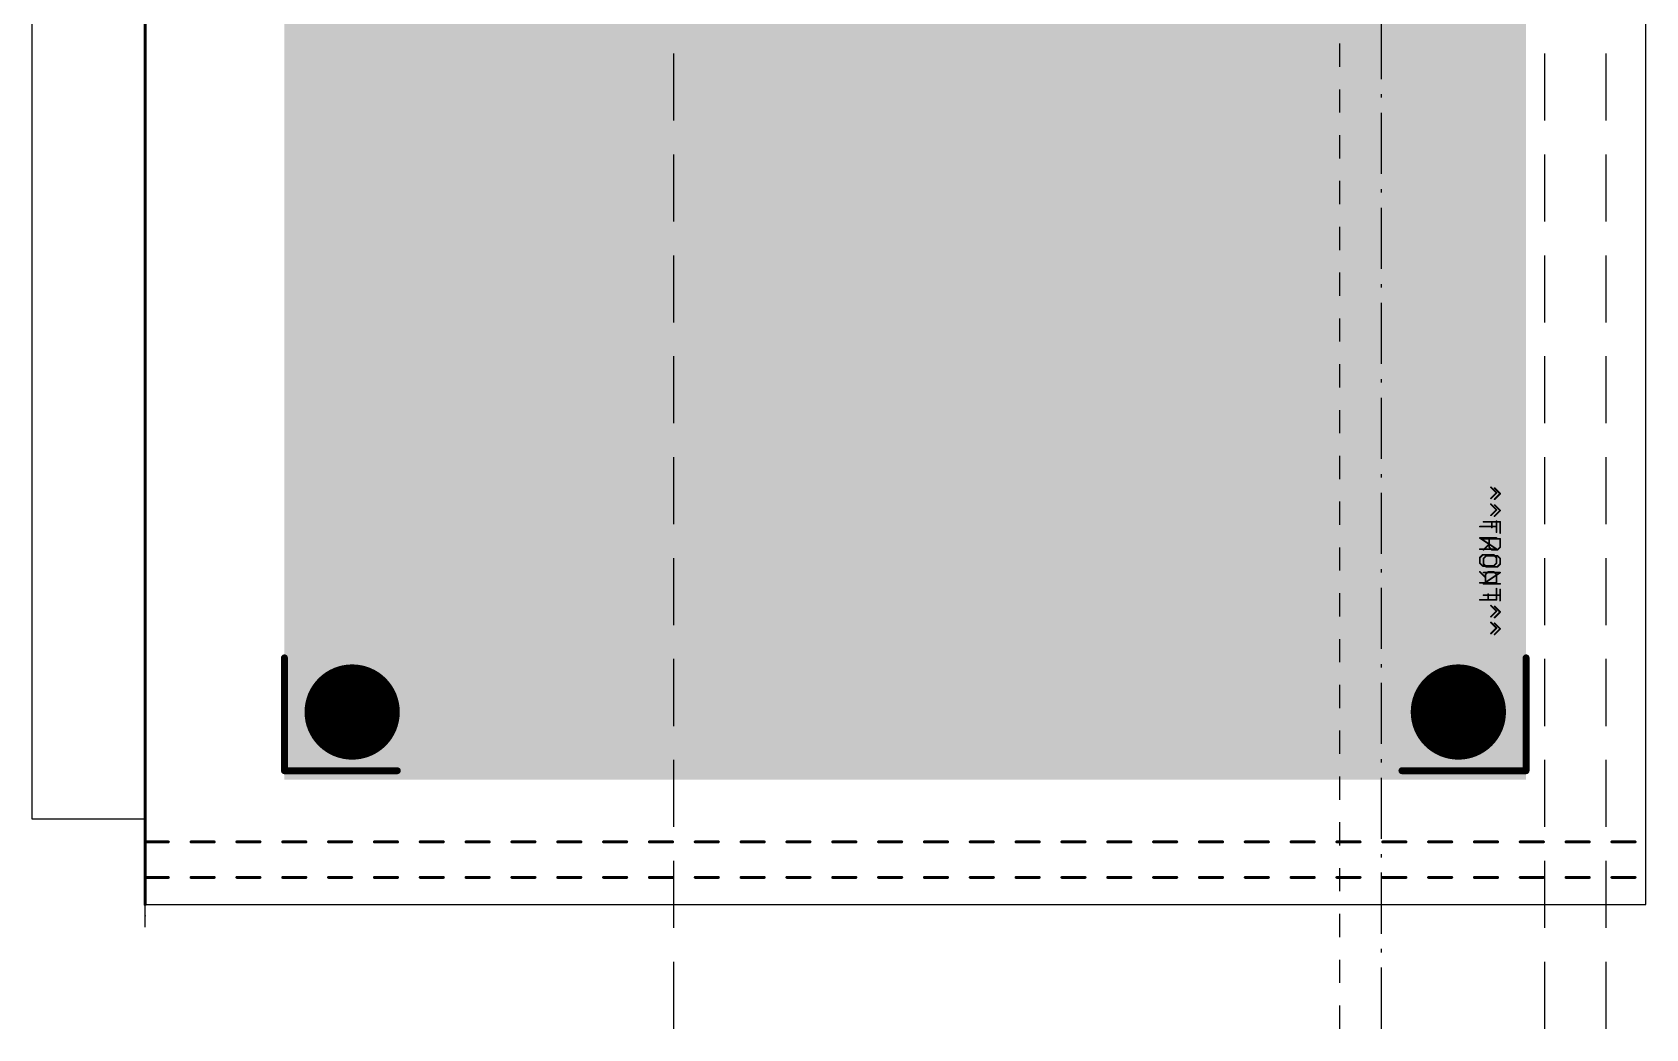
# Model space of a CAD drawing. Extents: x 85.1 to 160.2, y -5 to 84.1.
# Drawn here: x 85.2 to 156.6, y -5 to 39.1 of the extents above; entities that cross this region are included whole.
import ezdxf

# ---------------------------------------------------------------- set-up
doc = ezdxf.new("R2010")
doc.units = 0
for name, color, linetype in [('17', 82, 'CONTINUOUS'), ('20', 7, 'CONTINUOUS'), ('21', 253, 'CONTINUOUS'), ('22', 253, 'CONTINUOUS'), ('23', 7, 'CONTINUOUS'), ('29', 253, 'CONTINUOUS'), ('30', 253, 'CONTINUOUS'), ('40', 175, 'CONTINUOUS'), ('44', 253, 'CONTINUOUS'), ('48', 253, 'CONTINUOUS')]:
    doc.layers.add(name, color=color, linetype=linetype)

# ---------------------------------------------------------------- blocks, each defined once
blk = doc.blocks.new('RECT')
blk.add_solid([(-0.5, -0.5), (0.5, -0.5), (-0.5, 0.5), (0.5, 0.5)])
blk = doc.blocks.new('ROUNDP')
at = {"const_width": 0.5}
blk.add_lwpolyline([(0, -0.25, 1), (0, 0.25, 1), (0, -0.25)], format="xyb", dxfattribs=at)

msp = doc.modelspace()

# ---------------------------------------------------------------- linework, layer by layer
at = {"layer": '20'}
for p, q in [((156.64, 0.5), (156.64, 59.5)), ((85.17, 4.275), (85.17, 55.425)), ((90.17, 4.275), (85.17, 4.275)), ((90.17, -0.5), (90.17, 4.275)), ((90.17, 0.5), (156.64, 0.5))]:
    msp.add_line(p, q, dxfattribs=at)
at = {"layer": '21'}
for points, const_width in [([(149.9456, 18.9407), (150.1913, 18.6949)], 0.0762), ([(150.1913, 18.6949), (149.9456, 18.4492)], 0.0762), ([(149.9456, 18.1922), (150.1913, 17.9465)], 0.0762), ([(150.1913, 17.9465), (149.9456, 17.7007)], 0.0762), ([(149.4541, 17.4438), (150.1913, 17.4438)], 0.0762), ([(149.8227, 17.4438), (149.8227, 17.1981)], 0.0762), ([(150.1913, 17.4438), (150.1913, 16.9523)], 0.0762), ([(149.4541, 16.6954), (150.1913, 16.6954)], 0.0762), ([(149.6998, 16.4497), (149.4541, 16.2039)], 0.0762), ([(149.6998, 16.3268), (149.6998, 16.6954)], 0.0762), ([(150.1913, 16.6954), (150.1913, 16.3268)], 0.0762), ([(149.577, 15.947), (149.4541, 15.8241)], 0.0762), ([(149.4541, 15.8241), (149.4541, 15.5784)], 0.0762), ([(150.0685, 15.947), (149.577, 15.947)], 0.0762), ([(149.8227, 16.2039), (149.6998, 16.3268)], 0.0762), ([(150.0685, 16.2039), (149.8227, 16.2039)], 0.0762), ([(150.1913, 16.3268), (150.0685, 16.2039)], 0.0762), ([(150.1913, 15.8241), (150.0685, 15.947)], 0.0762), ([(150.1913, 15.5784), (150.1913, 15.8241)], 0.0762), ([(149.4541, 15.5784), (149.577, 15.4555)], 0.0762), ([(149.4541, 15.1986), (150.1913, 15.1986)], 0.0762), ([(150.1913, 15.1986), (149.4541, 14.7071)], 0.0762), ([(149.577, 15.4555), (150.0685, 15.4555)], 0.0762), ([(150.0685, 15.4555), (150.1913, 15.5784)], 0.0762), ([(149.4541, 14.7071), (150.1913, 14.7071)], 0.0762), ([(150.1913, 14.4502), (150.1913, 13.9587)], 0.0762), ([(149.4541, 14.2044), (150.1913, 14.2044)], 0.0762), ([(149.9456, 13.7017), (150.1913, 13.456)], 0.0762), ([(150.1913, 13.456), (149.9456, 13.2103)], 0.0762), ([(149.9456, 12.9533), (150.1913, 12.7076)], 0.0762), ([(150.1913, 12.7076), (149.9456, 12.4618)], 0.0762), ([(96.34, 6.425), (96.34, 11.425)], 0.3048), ([(151.34, 6.425), (151.34, 11.425)], 0.3048), ([(101.34, 6.425), (96.34, 6.425)], 0.3048), ([(145.84, 6.425), (151.34, 6.425)], 0.3048)]:
    msp.add_lwpolyline(points, dxfattribs=dict(at, const_width=const_width))
for points, const_width in [([(149.9591, 18.9541, 1), (149.9321, 18.9272)], 0.0381), ([(150.2048, 18.6814, 1), (150.1779, 18.7084)], 0.0381), ([(150.1779, 18.6814, 1), (150.2048, 18.7084)], 0.0381), ([(149.9321, 18.4626, 1), (149.9591, 18.4357)], 0.0381), ([(149.9591, 18.2057, 1), (149.9321, 18.1788)], 0.0381), ([(150.2048, 17.933, 1), (150.1779, 17.96)], 0.0381), ([(150.1779, 17.933, 1), (150.2048, 17.96)], 0.0381), ([(149.4541, 17.4629, 1), (149.4541, 17.4248)], 0.0381), ([(149.8418, 17.4438, 1), (149.8037, 17.4438)], 0.0381), ([(149.8037, 17.1981, 1), (149.8418, 17.1981)], 0.0381), ([(149.9321, 17.7142, 1), (149.9591, 17.6873)], 0.0381), ([(150.2104, 17.4438, 1), (150.1723, 17.4438)], 0.0381), ([(150.1913, 17.4248, 1), (150.1913, 17.4629)], 0.0381), ([(149.4541, 16.7145, 1), (149.4541, 16.6764)], 0.0381), ([(149.7189, 16.6954, 1), (149.6808, 16.6954)], 0.0381), ([(149.7133, 16.4362, 1), (149.6864, 16.4631)], 0.0381), ([(150.1723, 16.9523, 1), (150.2104, 16.9523)], 0.0381), ([(150.2104, 16.6954, 1), (150.1723, 16.6954)], 0.0381), ([(150.1913, 16.6764, 1), (150.1913, 16.7145)], 0.0381), ([(149.4406, 16.2174, 1), (149.4676, 16.1904)], 0.0381), ([(149.4406, 15.8376, 1), (149.4676, 15.8106)], 0.0381), ([(149.4732, 15.8241, 1), (149.4351, 15.8241)], 0.0381), ([(149.577, 15.966, 1), (149.577, 15.9279)], 0.0381), ([(149.5904, 15.9335, 1), (149.5635, 15.9605)], 0.0381), ([(149.7133, 16.3403, 1), (149.6864, 16.3133)], 0.0381), ([(149.6808, 16.3268, 1), (149.7189, 16.3268)], 0.0381), ([(149.8227, 16.223, 1), (149.8227, 16.1849)], 0.0381), ([(149.8092, 16.1904, 1), (149.8362, 16.2174)], 0.0381), ([(150.055, 16.2174, 1), (150.0819, 16.1904)], 0.0381), ([(150.0819, 15.9605, 1), (150.055, 15.9335)], 0.0381), ([(150.0685, 16.1849, 1), (150.0685, 16.223)], 0.0381), ([(150.0685, 15.9279, 1), (150.0685, 15.966)], 0.0381), ([(150.1723, 16.3268, 1), (150.2104, 16.3268)], 0.0381), ([(150.2104, 15.8241, 1), (150.1723, 15.8241)], 0.0381), ([(150.2048, 16.3133, 1), (150.1779, 16.3403)], 0.0381), ([(150.1779, 15.8106, 1), (150.2048, 15.8376)], 0.0381), ([(149.4676, 15.5918, 1), (149.4406, 15.5649)], 0.0381), ([(149.4541, 15.2176, 1), (149.4541, 15.1795)], 0.0381), ([(149.4351, 15.5784, 1), (149.4732, 15.5784)], 0.0381), ([(149.577, 15.4746, 1), (149.577, 15.4365)], 0.0381), ([(149.5635, 15.442, 1), (149.5904, 15.469)], 0.0381), ([(150.055, 15.469, 1), (150.0819, 15.442)], 0.0381), ([(150.0685, 15.4365, 1), (150.0685, 15.4746)], 0.0381), ([(150.1723, 15.5784, 1), (150.2104, 15.5784)], 0.0381), ([(150.2048, 15.5649, 1), (150.1779, 15.5918)], 0.0381), ([(150.2019, 15.1827, 1), (150.1808, 15.2144)], 0.0381), ([(150.1913, 15.1795, 1), (150.1913, 15.2176)], 0.0381), ([(149.4541, 14.7261, 1), (149.4541, 14.688)], 0.0381), ([(149.4435, 14.7229, 1), (149.4647, 14.6912)], 0.0381), ([(150.2104, 14.4502, 1), (150.1723, 14.4502)], 0.0381), ([(150.1913, 14.688, 1), (150.1913, 14.7261)], 0.0381), ([(149.4541, 14.2235, 1), (149.4541, 14.1854)], 0.0381), ([(149.9591, 13.7152, 1), (149.9321, 13.6883)], 0.0381), ([(150.1723, 13.9587, 1), (150.2104, 13.9587)], 0.0381), ([(150.1913, 14.1854, 1), (150.1913, 14.2235)], 0.0381), ([(149.9321, 13.2237, 1), (149.9591, 13.1968)], 0.0381), ([(149.9591, 12.9668, 1), (149.9321, 12.9399)], 0.0381), ([(150.2048, 13.4425, 1), (150.1779, 13.4695)], 0.0381), ([(150.1779, 13.4425, 1), (150.2048, 13.4695)], 0.0381), ([(149.9321, 12.4753, 1), (149.9591, 12.4484)], 0.0381), ([(150.2048, 12.6941, 1), (150.1779, 12.7211)], 0.0381), ([(150.1779, 12.6941, 1), (150.2048, 12.7211)], 0.0381), ([(96.4162, 11.425, 1), (96.2638, 11.425)], 0.1524), ([(151.4162, 11.425, 1), (151.2638, 11.425)], 0.1524), ([(96.34, 6.5012, 1), (96.34, 6.3488)], 0.1524), ([(96.2638, 6.425, 1), (96.4162, 6.425)], 0.1524), ([(101.34, 6.3488, 1), (101.34, 6.5012)], 0.1524), ([(145.84, 6.5012, 1), (145.84, 6.3488)], 0.1524), ([(151.2638, 6.425, 1), (151.4162, 6.425)], 0.1524), ([(151.34, 6.3488, 1), (151.34, 6.5012)], 0.1524)]:
    msp.add_lwpolyline(points, format="xyb", dxfattribs=dict(at, const_width=const_width))
at = {"layer": '22', "const_width": 0.0762}
for points in [[(150.0293, 18.7324), (149.7836, 18.9782)], [(149.7836, 18.4867), (150.0293, 18.7324)], [(150.0293, 17.984), (149.7836, 18.2297)], [(149.7836, 17.7383), (150.0293, 17.984)], [(149.2921, 17.2356), (150.0293, 17.2356)], [(150.0293, 16.9898), (150.0293, 17.4813)], [(150.0293, 16.2414), (149.2921, 16.7329)], [(149.2921, 16.7329), (150.0293, 16.7329)], [(149.2921, 16.2414), (150.0293, 16.2414)], [(149.2921, 15.8616), (149.415, 15.9845)], [(149.2921, 15.6159), (149.2921, 15.8616)], [(149.415, 15.9845), (149.9065, 15.9845)], [(149.9065, 15.9845), (150.0293, 15.8616)], [(150.0293, 15.8616), (150.0293, 15.6159)], [(149.415, 15.493), (149.2921, 15.6159)], [(149.5378, 14.9903), (149.2921, 15.2361)], [(149.9065, 15.493), (149.415, 15.493)], [(149.6607, 15.2361), (149.5378, 15.1132)], [(149.5378, 15.1132), (149.5378, 14.7446)], [(149.9065, 15.2361), (149.6607, 15.2361)], [(150.0293, 15.6159), (149.9065, 15.493)], [(150.0293, 15.1132), (149.9065, 15.2361)], [(150.0293, 14.7446), (150.0293, 15.1132)], [(149.2921, 14.7446), (150.0293, 14.7446)], [(150.0293, 13.9962), (150.0293, 14.4877)], [(149.2921, 13.9962), (150.0293, 13.9962)], [(149.6607, 13.9962), (149.6607, 14.2419)], [(150.0293, 13.4935), (149.7836, 13.7393)], [(149.7836, 13.2478), (150.0293, 13.4935)], [(150.0293, 12.7451), (149.7836, 12.9908)], [(149.7836, 12.4993), (150.0293, 12.7451)]]:
    msp.add_lwpolyline(points, dxfattribs=at)
at = {"layer": '22', "const_width": 0.0381}
for points in [[(149.7971, 18.9916, 1), (149.7701, 18.9647)], [(150.0428, 18.7189, 1), (150.0159, 18.7459)], [(150.0159, 18.7189, 1), (150.0428, 18.7459)], [(149.7701, 18.5001, 1), (149.7971, 18.4732)], [(149.7971, 18.2432, 1), (149.7701, 18.2163)], [(150.0428, 17.9705, 1), (150.0159, 17.9975)], [(150.0159, 17.9705, 1), (150.0428, 17.9975)], [(149.2921, 17.2546, 1), (149.2921, 17.2165)], [(149.7701, 17.7517, 1), (149.7971, 17.7248)], [(150.0484, 17.4813, 1), (150.0103, 17.4813)], [(150.0293, 17.2165, 1), (150.0293, 17.2546)], [(149.3027, 16.7488, 1), (149.2815, 16.7171)], [(149.2921, 16.752, 1), (149.2921, 16.7139)], [(150.0103, 16.9898, 1), (150.0484, 16.9898)], [(150.0293, 16.7139, 1), (150.0293, 16.752)], [(149.2921, 16.2605, 1), (149.2921, 16.2224)], [(149.2786, 15.8751, 1), (149.3056, 15.8482)], [(149.3111, 15.8616, 1), (149.2731, 15.8616)], [(149.415, 16.0035, 1), (149.415, 15.9654)], [(149.4284, 15.971, 1), (149.4015, 15.998)], [(149.9199, 15.998, 1), (149.893, 15.971)], [(149.9065, 15.9654, 1), (149.9065, 16.0035)], [(150.0484, 15.8616, 1), (150.0103, 15.8616)], [(150.0159, 15.8482, 1), (150.0428, 15.8751)], [(150.0188, 16.2256, 1), (150.0399, 16.2573)], [(150.0293, 16.2224, 1), (150.0293, 16.2605)], [(149.3056, 15.6294, 1), (149.2786, 15.6024)], [(149.3056, 15.2496, 1), (149.2786, 15.2226)], [(149.2731, 15.6159, 1), (149.3111, 15.6159)], [(149.415, 15.5121, 1), (149.415, 15.474)], [(149.4015, 15.4795, 1), (149.4284, 15.5065)], [(149.5244, 15.1267, 1), (149.5513, 15.0997)], [(149.5569, 15.1132, 1), (149.5188, 15.1132)], [(149.5244, 14.9769, 1), (149.5513, 15.0038)], [(149.6607, 15.2551, 1), (149.6607, 15.217)], [(149.6742, 15.2226, 1), (149.6472, 15.2496)], [(149.893, 15.5065, 1), (149.9199, 15.4795)], [(149.9199, 15.2496, 1), (149.893, 15.2226)], [(149.9065, 15.474, 1), (149.9065, 15.5121)], [(149.9065, 15.217, 1), (149.9065, 15.2551)], [(150.0103, 15.6159, 1), (150.0484, 15.6159)], [(150.0484, 15.1132, 1), (150.0103, 15.1132)], [(150.0428, 15.6024, 1), (150.0159, 15.6294)], [(150.0159, 15.0997, 1), (150.0428, 15.1267)], [(149.2921, 14.7636, 1), (149.2921, 14.7255)], [(149.5188, 14.7446, 1), (149.5569, 14.7446)], [(150.0103, 14.7446, 1), (150.0484, 14.7446)], [(150.0484, 14.4877, 1), (150.0103, 14.4877)], [(150.0293, 14.7255, 1), (150.0293, 14.7636)], [(149.2921, 14.0152, 1), (149.2921, 13.9771)], [(149.6798, 14.2419, 1), (149.6417, 14.2419)], [(149.6417, 13.9962, 1), (149.6798, 13.9962)], [(149.7971, 13.7527, 1), (149.7701, 13.7258)], [(150.0103, 13.9962, 1), (150.0484, 13.9962)], [(150.0293, 13.9771, 1), (150.0293, 14.0152)], [(149.7701, 13.2612, 1), (149.7971, 13.2343)], [(149.7971, 13.0043, 1), (149.7701, 12.9774)], [(150.0428, 13.48, 1), (150.0159, 13.507)], [(150.0159, 13.48, 1), (150.0428, 13.507)], [(149.7701, 12.5128, 1), (149.7971, 12.4859)], [(150.0428, 12.7316, 1), (150.0159, 12.7586)], [(150.0159, 12.7316, 1), (150.0428, 12.7586)]]:
    msp.add_lwpolyline(points, format="xyb", dxfattribs=at)
at = {"layer": '23'}
msp.add_point((90.17, 0), dxfattribs=at)
at = {"layer": '44'}
for centre in [(99.34, 9.025), (148.34, 9.025)]:
    msp.add_circle(centre, 1.5, dxfattribs=at)
at = {"layer": '48'}
for p, q in [((144.934, 37.0588), (144.934, 39.7647)), ((143.096, 37.6), (143.096, 38.6286)), ((113.596, 35.2188), (113.596, 38.1875)), ((152.167, 35.2188), (152.167, 38.1875)), ((154.89, 35.2188), (154.89, 38.1875)), ((143.096, 35.5714), (143.096, 36.6)), ((144.934, 36.2338), (144.934, 36.3838)), ((144.934, 32.8529), (144.934, 35.5588)), ((143.096, 33.5429), (143.096, 34.5714)), ((113.596, 30.75), (113.596, 33.7188)), ((152.167, 30.75), (152.167, 33.7188)), ((154.89, 30.75), (154.89, 33.7188)), ((143.096, 31.5143), (143.096, 32.5429)), ((144.934, 32.0279), (144.934, 32.1779)), ((144.934, 28.6471), (144.934, 31.3529)), ((143.096, 29.4857), (143.096, 30.5143)), ((113.596, 26.2812), (113.596, 29.25)), ((152.167, 26.2812), (152.167, 29.25)), ((154.89, 26.2812), (154.89, 29.25)), ((143.096, 27.4571), (143.096, 28.4857)), ((144.934, 27.8221), (144.934, 27.9721)), ((143.096, 25.4286), (143.096, 26.4571)), ((144.934, 24.4412), (144.934, 27.1471)), ((113.596, 21.8125), (113.596, 24.7812)), ((143.096, 23.4), (143.096, 24.4286)), ((152.167, 21.8125), (152.167, 24.7812)), ((154.89, 21.8125), (154.89, 24.7812)), ((144.934, 23.6162), (144.934, 23.7662)), ((144.934, 20.2353), (144.934, 22.9412)), ((143.096, 21.3714), (143.096, 22.4)), ((113.596, 17.3438), (113.596, 20.3125)), ((143.096, 19.3429), (143.096, 20.3714)), ((152.167, 17.3438), (152.167, 20.3125)), ((154.89, 17.3438), (154.89, 20.3125)), ((144.934, 19.4103), (144.934, 19.5603)), ((144.934, 16.0294), (144.934, 18.7353)), ((143.096, 17.3143), (143.096, 18.3429)), ((113.596, 12.875), (113.596, 15.8438)), ((143.096, 15.2857), (143.096, 16.3143)), ((152.167, 12.875), (152.167, 15.8438)), ((154.89, 12.875), (154.89, 15.8438)), ((144.934, 15.2044), (144.934, 15.3544)), ((144.934, 11.8235), (144.934, 14.5294)), ((143.096, 13.2571), (143.096, 14.2857)), ((143.096, 11.2286), (143.096, 12.2571)), ((113.596, 8.4062), (113.596, 11.375)), ((144.934, 10.9985), (144.934, 11.1485)), ((152.167, 8.4062), (152.167, 11.375)), ((154.89, 8.4062), (154.89, 11.375)), ((143.096, 9.2), (143.096, 10.2286)), ((144.934, 7.6176), (144.934, 10.3235)), ((143.096, 7.1714), (143.096, 8.2)), ((113.596, 3.9375), (113.596, 6.9062)), ((144.934, 6.7926), (144.934, 6.9426)), ((152.167, 3.9375), (152.167, 6.9062)), ((154.89, 3.9375), (154.89, 6.9062)), ((143.096, 5.1429), (143.096, 6.1714)), ((144.934, 3.4118), (144.934, 6.1176)), ((143.096, 3.1143), (143.096, 4.1429)), ((113.596, -0.5312), (113.596, 2.4375)), ((144.934, 2.5868), (144.934, 2.7368)), ((152.167, -0.5312), (152.167, 2.4375)), ((154.89, -0.5312), (154.89, 2.4375)), ((143.096, 1.0857), (143.096, 2.1143)), ((144.934, -0.7941), (144.934, 1.9118)), ((143.096, -0.9429), (143.096, 0.0857)), ((113.596, -5), (113.596, -2.0312)), ((143.096, -2.9714), (143.096, -1.9429)), ((144.934, -1.6191), (144.934, -1.4691)), ((152.167, -5), (152.167, -2.0312)), ((154.89, -5), (154.89, -2.0312)), ((144.934, -5), (144.934, -2.2941)), ((143.096, -5), (143.096, -3.9714))]:
    msp.add_line(p, q, dxfattribs=at)
for points, const_width in [([(90.17, 0.5), (90.17, 73.49)], 0.13), ([(90.17, 0.5), (90.17, 68.77)], 0.13), ([(90.17, 0.5), (90.17, 68.64)], 0.13), ([(90.17, 0.5), (90.17, 64.627)], 0.13), ([(90.17, 3.275), (91.2003, 3.275)], 0.127), ([(92.2003, 3.275), (93.2306, 3.275)], 0.127), ([(94.2306, 3.275), (95.2609, 3.275)], 0.127), ([(96.2609, 3.275), (97.2912, 3.275)], 0.127), ([(98.2912, 3.275), (99.3215, 3.275)], 0.127), ([(100.3215, 3.275), (101.3518, 3.275)], 0.127), ([(102.3518, 3.275), (103.3821, 3.275)], 0.127), ([(104.3821, 3.275), (105.4124, 3.275)], 0.127), ([(106.4124, 3.275), (107.4427, 3.275)], 0.127), ([(108.4427, 3.275), (109.473, 3.275)], 0.127), ([(110.473, 3.275), (111.5033, 3.275)], 0.127), ([(112.5033, 3.275), (113.5336, 3.275)], 0.127), ([(114.5336, 3.275), (115.5639, 3.275)], 0.127), ([(116.5639, 3.275), (117.5942, 3.275)], 0.127), ([(118.5942, 3.275), (119.6245, 3.275)], 0.127), ([(120.6245, 3.275), (121.6549, 3.275)], 0.127), ([(122.6549, 3.275), (123.6852, 3.275)], 0.127), ([(124.6852, 3.275), (125.7155, 3.275)], 0.127), ([(126.7155, 3.275), (127.7458, 3.275)], 0.127), ([(128.7458, 3.275), (129.7761, 3.275)], 0.127), ([(130.7761, 3.275), (131.8064, 3.275)], 0.127), ([(132.8064, 3.275), (133.8367, 3.275)], 0.127), ([(134.8367, 3.275), (135.867, 3.275)], 0.127), ([(136.867, 3.275), (137.8973, 3.275)], 0.127), ([(138.8973, 3.275), (139.9276, 3.275)], 0.127), ([(140.9276, 3.275), (141.9579, 3.275)], 0.127), ([(142.9579, 3.275), (143.9882, 3.275)], 0.127), ([(144.9882, 3.275), (146.0185, 3.275)], 0.127), ([(147.0185, 3.275), (148.0488, 3.275)], 0.127), ([(149.0488, 3.275), (150.0791, 3.275)], 0.127), ([(151.0791, 3.275), (152.1094, 3.275)], 0.127), ([(153.1094, 3.275), (154.1397, 3.275)], 0.127), ([(155.1397, 3.275), (156.17, 3.275)], 0.127), ([(90.17, 1.7), (91.2003, 1.7)], 0.127), ([(92.2003, 1.7), (93.2306, 1.7)], 0.127), ([(94.2306, 1.7), (95.2609, 1.7)], 0.127), ([(96.2609, 1.7), (97.2912, 1.7)], 0.127), ([(98.2912, 1.7), (99.3215, 1.7)], 0.127), ([(100.3215, 1.7), (101.3518, 1.7)], 0.127), ([(102.3518, 1.7), (103.3821, 1.7)], 0.127), ([(104.3821, 1.7), (105.4124, 1.7)], 0.127), ([(106.4124, 1.7), (107.4427, 1.7)], 0.127), ([(108.4427, 1.7), (109.473, 1.7)], 0.127), ([(110.473, 1.7), (111.5033, 1.7)], 0.127), ([(112.5033, 1.7), (113.5336, 1.7)], 0.127), ([(114.5336, 1.7), (115.5639, 1.7)], 0.127), ([(116.5639, 1.7), (117.5942, 1.7)], 0.127), ([(118.5942, 1.7), (119.6245, 1.7)], 0.127), ([(120.6245, 1.7), (121.6549, 1.7)], 0.127), ([(122.6549, 1.7), (123.6852, 1.7)], 0.127), ([(124.6852, 1.7), (125.7155, 1.7)], 0.127), ([(126.7155, 1.7), (127.7458, 1.7)], 0.127), ([(128.7458, 1.7), (129.7761, 1.7)], 0.127), ([(130.7761, 1.7), (131.8064, 1.7)], 0.127), ([(132.8064, 1.7), (133.8367, 1.7)], 0.127), ([(134.8367, 1.7), (135.867, 1.7)], 0.127), ([(136.867, 1.7), (137.8973, 1.7)], 0.127), ([(138.8973, 1.7), (139.9276, 1.7)], 0.127), ([(140.9276, 1.7), (141.9579, 1.7)], 0.127), ([(142.9579, 1.7), (143.9882, 1.7)], 0.127), ([(144.9882, 1.7), (146.0185, 1.7)], 0.127), ([(147.0185, 1.7), (148.0488, 1.7)], 0.127), ([(149.0488, 1.7), (150.0791, 1.7)], 0.127), ([(151.0791, 1.7), (152.1094, 1.7)], 0.127), ([(153.1094, 1.7), (154.1397, 1.7)], 0.127), ([(155.1397, 1.7), (156.17, 1.7)], 0.127)]:
    msp.add_lwpolyline(points, dxfattribs=dict(at, const_width=const_width))
for points, const_width in [([(90.17, 3.3068, 1), (90.17, 3.2433)], 0.0635), ([(91.2003, 3.2433, 1), (91.2003, 3.3068)], 0.0635), ([(92.2003, 3.3068, 1), (92.2003, 3.2433)], 0.0635), ([(93.2306, 3.2433, 1), (93.2306, 3.3068)], 0.0635), ([(94.2306, 3.3068, 1), (94.2306, 3.2433)], 0.0635), ([(95.2609, 3.2433, 1), (95.2609, 3.3068)], 0.0635), ([(96.2609, 3.3068, 1), (96.2609, 3.2433)], 0.0635), ([(97.2912, 3.2433, 1), (97.2912, 3.3068)], 0.0635), ([(98.2912, 3.3068, 1), (98.2912, 3.2433)], 0.0635), ([(99.3215, 3.2433, 1), (99.3215, 3.3068)], 0.0635), ([(100.3215, 3.3068, 1), (100.3215, 3.2433)], 0.0635), ([(101.3518, 3.2433, 1), (101.3518, 3.3068)], 0.0635), ([(102.3518, 3.3068, 1), (102.3518, 3.2433)], 0.0635), ([(103.3821, 3.2433, 1), (103.3821, 3.3068)], 0.0635), ([(104.3821, 3.3068, 1), (104.3821, 3.2433)], 0.0635), ([(105.4124, 3.2433, 1), (105.4124, 3.3068)], 0.0635), ([(106.4124, 3.3068, 1), (106.4124, 3.2433)], 0.0635), ([(107.4427, 3.2433, 1), (107.4427, 3.3068)], 0.0635), ([(108.4427, 3.3068, 1), (108.4427, 3.2433)], 0.0635), ([(109.473, 3.2433, 1), (109.473, 3.3068)], 0.0635), ([(110.473, 3.3068, 1), (110.473, 3.2433)], 0.0635), ([(111.5033, 3.2433, 1), (111.5033, 3.3068)], 0.0635), ([(112.5033, 3.3068, 1), (112.5033, 3.2433)], 0.0635), ([(113.5336, 3.2433, 1), (113.5336, 3.3068)], 0.0635), ([(114.5336, 3.3068, 1), (114.5336, 3.2433)], 0.0635), ([(115.5639, 3.2433, 1), (115.5639, 3.3068)], 0.0635), ([(116.5639, 3.3068, 1), (116.5639, 3.2433)], 0.0635), ([(117.5942, 3.2433, 1), (117.5942, 3.3068)], 0.0635), ([(118.5942, 3.3068, 1), (118.5942, 3.2433)], 0.0635), ([(119.6245, 3.2433, 1), (119.6245, 3.3068)], 0.0635), ([(120.6245, 3.3068, 1), (120.6245, 3.2433)], 0.0635), ([(121.6549, 3.2433, 1), (121.6549, 3.3068)], 0.0635), ([(122.6549, 3.3068, 1), (122.6549, 3.2433)], 0.0635), ([(123.6852, 3.2433, 1), (123.6852, 3.3068)], 0.0635), ([(124.6852, 3.3068, 1), (124.6852, 3.2433)], 0.0635), ([(125.7155, 3.2433, 1), (125.7155, 3.3068)], 0.0635), ([(126.7155, 3.3068, 1), (126.7155, 3.2433)], 0.0635), ([(127.7458, 3.2433, 1), (127.7458, 3.3068)], 0.0635), ([(128.7458, 3.3068, 1), (128.7458, 3.2433)], 0.0635), ([(129.7761, 3.2433, 1), (129.7761, 3.3068)], 0.0635), ([(130.7761, 3.3068, 1), (130.7761, 3.2433)], 0.0635), ([(131.8064, 3.2433, 1), (131.8064, 3.3068)], 0.0635), ([(132.8064, 3.3068, 1), (132.8064, 3.2433)], 0.0635), ([(133.8367, 3.2433, 1), (133.8367, 3.3068)], 0.0635), ([(134.8367, 3.3068, 1), (134.8367, 3.2433)], 0.0635), ([(135.867, 3.2433, 1), (135.867, 3.3068)], 0.0635), ([(136.867, 3.3068, 1), (136.867, 3.2433)], 0.0635), ([(137.8973, 3.2433, 1), (137.8973, 3.3068)], 0.0635), ([(138.8973, 3.3068, 1), (138.8973, 3.2433)], 0.0635), ([(139.9276, 3.2433, 1), (139.9276, 3.3068)], 0.0635), ([(140.9276, 3.3068, 1), (140.9276, 3.2433)], 0.0635), ([(141.9579, 3.2433, 1), (141.9579, 3.3068)], 0.0635), ([(142.9579, 3.3068, 1), (142.9579, 3.2433)], 0.0635), ([(143.9882, 3.2433, 1), (143.9882, 3.3068)], 0.0635), ([(144.9882, 3.3068, 1), (144.9882, 3.2433)], 0.0635), ([(146.0185, 3.2433, 1), (146.0185, 3.3068)], 0.0635), ([(147.0185, 3.3068, 1), (147.0185, 3.2433)], 0.0635), ([(148.0488, 3.2433, 1), (148.0488, 3.3068)], 0.0635), ([(149.0488, 3.3068, 1), (149.0488, 3.2433)], 0.0635), ([(150.0791, 3.2433, 1), (150.0791, 3.3068)], 0.0635), ([(151.0791, 3.3068, 1), (151.0791, 3.2433)], 0.0635), ([(152.1094, 3.2433, 1), (152.1094, 3.3068)], 0.0635), ([(153.1094, 3.3068, 1), (153.1094, 3.2433)], 0.0635), ([(154.1397, 3.2433, 1), (154.1397, 3.3068)], 0.0635), ([(155.1397, 3.3068, 1), (155.1397, 3.2433)], 0.0635), ([(156.17, 3.2433, 1), (156.17, 3.3068)], 0.0635), ([(90.17, 1.7318, 1), (90.17, 1.6683)], 0.0635), ([(91.2003, 1.6683, 1), (91.2003, 1.7318)], 0.0635), ([(92.2003, 1.7318, 1), (92.2003, 1.6683)], 0.0635), ([(93.2306, 1.6683, 1), (93.2306, 1.7318)], 0.0635), ([(94.2306, 1.7318, 1), (94.2306, 1.6683)], 0.0635), ([(95.2609, 1.6683, 1), (95.2609, 1.7318)], 0.0635), ([(96.2609, 1.7318, 1), (96.2609, 1.6683)], 0.0635), ([(97.2912, 1.6683, 1), (97.2912, 1.7318)], 0.0635), ([(98.2912, 1.7318, 1), (98.2912, 1.6683)], 0.0635), ([(99.3215, 1.6683, 1), (99.3215, 1.7318)], 0.0635), ([(100.3215, 1.7318, 1), (100.3215, 1.6683)], 0.0635), ([(101.3518, 1.6683, 1), (101.3518, 1.7318)], 0.0635), ([(102.3518, 1.7318, 1), (102.3518, 1.6683)], 0.0635), ([(103.3821, 1.6683, 1), (103.3821, 1.7318)], 0.0635), ([(104.3821, 1.7318, 1), (104.3821, 1.6683)], 0.0635), ([(105.4124, 1.6683, 1), (105.4124, 1.7318)], 0.0635), ([(106.4124, 1.7318, 1), (106.4124, 1.6683)], 0.0635), ([(107.4427, 1.6683, 1), (107.4427, 1.7318)], 0.0635), ([(108.4427, 1.7318, 1), (108.4427, 1.6683)], 0.0635), ([(109.473, 1.6683, 1), (109.473, 1.7318)], 0.0635), ([(110.473, 1.7318, 1), (110.473, 1.6683)], 0.0635), ([(111.5033, 1.6683, 1), (111.5033, 1.7318)], 0.0635), ([(112.5033, 1.7318, 1), (112.5033, 1.6683)], 0.0635), ([(113.5336, 1.6683, 1), (113.5336, 1.7318)], 0.0635), ([(114.5336, 1.7318, 1), (114.5336, 1.6683)], 0.0635), ([(115.5639, 1.6683, 1), (115.5639, 1.7318)], 0.0635), ([(116.5639, 1.7318, 1), (116.5639, 1.6683)], 0.0635), ([(117.5942, 1.6683, 1), (117.5942, 1.7318)], 0.0635), ([(118.5942, 1.7318, 1), (118.5942, 1.6683)], 0.0635), ([(119.6245, 1.6683, 1), (119.6245, 1.7318)], 0.0635), ([(120.6245, 1.7318, 1), (120.6245, 1.6683)], 0.0635), ([(121.6549, 1.6683, 1), (121.6549, 1.7318)], 0.0635), ([(122.6549, 1.7318, 1), (122.6549, 1.6683)], 0.0635), ([(123.6852, 1.6683, 1), (123.6852, 1.7318)], 0.0635), ([(124.6852, 1.7318, 1), (124.6852, 1.6683)], 0.0635), ([(125.7155, 1.6683, 1), (125.7155, 1.7318)], 0.0635), ([(126.7155, 1.7318, 1), (126.7155, 1.6683)], 0.0635), ([(127.7458, 1.6683, 1), (127.7458, 1.7318)], 0.0635), ([(128.7458, 1.7318, 1), (128.7458, 1.6683)], 0.0635), ([(129.7761, 1.6683, 1), (129.7761, 1.7318)], 0.0635), ([(130.7761, 1.7318, 1), (130.7761, 1.6683)], 0.0635), ([(131.8064, 1.6683, 1), (131.8064, 1.7318)], 0.0635), ([(132.8064, 1.7318, 1), (132.8064, 1.6683)], 0.0635), ([(133.8367, 1.6683, 1), (133.8367, 1.7318)], 0.0635), ([(134.8367, 1.7318, 1), (134.8367, 1.6683)], 0.0635), ([(135.867, 1.6683, 1), (135.867, 1.7318)], 0.0635), ([(136.867, 1.7318, 1), (136.867, 1.6683)], 0.0635), ([(137.8973, 1.6683, 1), (137.8973, 1.7318)], 0.0635), ([(138.8973, 1.7318, 1), (138.8973, 1.6683)], 0.0635), ([(139.9276, 1.6683, 1), (139.9276, 1.7318)], 0.0635), ([(140.9276, 1.7318, 1), (140.9276, 1.6683)], 0.0635), ([(141.9579, 1.6683, 1), (141.9579, 1.7318)], 0.0635), ([(142.9579, 1.7318, 1), (142.9579, 1.6683)], 0.0635), ([(143.9882, 1.6683, 1), (143.9882, 1.7318)], 0.0635), ([(144.9882, 1.7318, 1), (144.9882, 1.6683)], 0.0635), ([(146.0185, 1.6683, 1), (146.0185, 1.7318)], 0.0635), ([(147.0185, 1.7318, 1), (147.0185, 1.6683)], 0.0635), ([(148.0488, 1.6683, 1), (148.0488, 1.7318)], 0.0635), ([(149.0488, 1.7318, 1), (149.0488, 1.6683)], 0.0635), ([(150.0791, 1.6683, 1), (150.0791, 1.7318)], 0.0635), ([(151.0791, 1.7318, 1), (151.0791, 1.6683)], 0.0635), ([(152.1094, 1.6683, 1), (152.1094, 1.7318)], 0.0635), ([(153.1094, 1.7318, 1), (153.1094, 1.6683)], 0.0635), ([(154.1397, 1.6683, 1), (154.1397, 1.7318)], 0.0635), ([(155.1397, 1.7318, 1), (155.1397, 1.6683)], 0.0635), ([(156.17, 1.6683, 1), (156.17, 1.7318)], 0.0635), ([(90.1375, 0.5, 1), (90.2025, 0.5)], 0.065), ([(90.1375, 0.5, 1), (90.2025, 0.5)], 0.065), ([(90.1375, 0.5, 1), (90.2025, 0.5)], 0.065), ([(90.1375, 0.5, 1), (90.2025, 0.5)], 0.065)]:
    msp.add_lwpolyline(points, format="xyb", dxfattribs=dict(at, const_width=const_width))

# ---------------------------------------------------------------- block references
at = {"layer": '17', "xscale": 4.016, "yscale": 4.016}
msp.add_blockref('ROUNDP', (99.34, 9.025), dxfattribs=at)
msp.add_blockref('ROUNDP', (99.34, 9.025), dxfattribs=at)
at = {"layer": '17', "xscale": 4.016, "yscale": 4.016, "rotation": 90}
msp.add_blockref('ROUNDP', (148.34, 9.025), dxfattribs=at)
msp.add_blockref('ROUNDP', (148.34, 9.025), dxfattribs=at)
at = {"layer": '29', "xscale": 4.2192, "yscale": 4.2192}
msp.add_blockref('ROUNDP', (99.34, 9.025), dxfattribs=at)
at = {"layer": '29', "xscale": 4.2192, "yscale": 4.2192, "rotation": 90}
msp.add_blockref('ROUNDP', (148.34, 9.025), dxfattribs=at)
at = {"layer": '30', "xscale": 4.2192, "yscale": 4.2192}
msp.add_blockref('ROUNDP', (99.34, 9.025), dxfattribs=at)
at = {"layer": '30', "xscale": 4.2192, "yscale": 4.2192, "rotation": 90}
msp.add_blockref('ROUNDP', (148.34, 9.025), dxfattribs=at)
at = {"layer": '40', "xscale": 55, "yscale": 50}
msp.add_blockref('RECT', (123.84, 31.025), dxfattribs=at)

doc.saveas('drawing.dxf')
